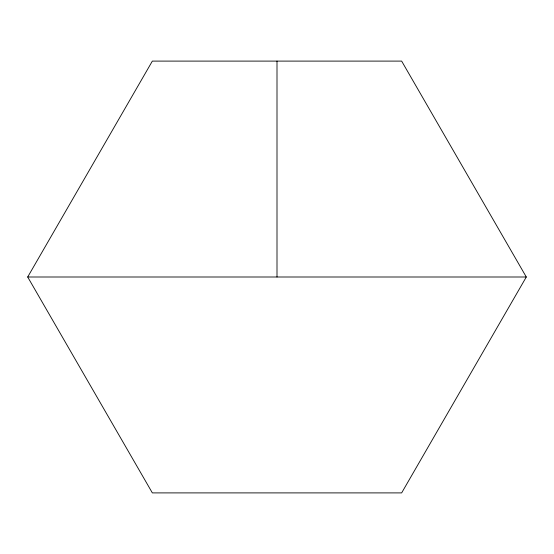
<?xml version="1.0" encoding="UTF-8"?>
<svg xmlns="http://www.w3.org/2000/svg" width="554" height="554" viewBox="0 0 554 554"><rect width="100%" height="100%" fill="white"/><g stroke="black" fill="none" stroke-linecap="round" stroke-linejoin="round"><path stroke-width="0.83" d="M27.7 277L152.35 61.099L401.65 61.099L526.3 277L401.65 492.901L152.35 492.901L27.7 277L526.3 277M277 61.099L277 277"/></g></svg>
